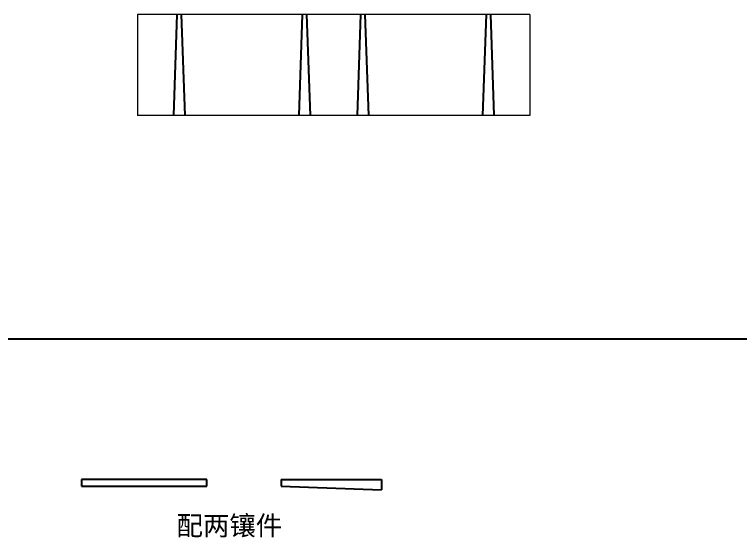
# Model space of a CAD drawing. Header units: millimetres. Extents: x -1114 to 3105, y -1284 to 1790.
# Drawn here: x 532.4 to 967, y -1115.3 to -802.5 of the extents above; entities that cross this region are included whole.
import ezdxf

# ---------------------------------------------------------------- set-up
doc = ezdxf.new("R2010")
doc.units = ezdxf.units.MM
doc.layers.add('core', color=7, linetype='Continuous', lineweight=20)
doc.styles.add('product', font='', dxfattribs={"height": 2})
doc.styles.get('product').set_extended_font_data('SimSun')

msp = doc.modelspace()

# ---------------------------------------------------------------- linework, layer by layer
at = {"color": 1}
for p, q in [((629.557, -802.513), (627.446, -862.976)), ((632.128, -802.513), (634.24, -862.976)), ((704.667, -802.513), (702.556, -862.976)), ((707.238, -802.513), (709.35, -862.976)), ((739.557, -802.513), (737.446, -862.976)), ((742.128, -802.51), (744.24, -862.973)), ((814.667, -802.513), (812.556, -862.976)), ((817.238, -802.513), (819.35, -862.976)), ((1906.519, -996.753), (101.03, -996.753)), ((647.418, -1080.732), (572.477, -1080.732)), ((572.477, -1080.732), (572.477, -1084.732)), ((647.418, -1084.732), (647.418, -1080.732)), ((692.039, -1080.732), (752.039, -1080.732)), ((692.039, -1080.732), (692.039, -1084.732)), ((752.039, -1080.732), (752.039, -1086.827))]:
    msp.add_line(p, q, dxfattribs=at)
at = {"color": 6}
for p, q in [((572.477, -1084.732), (647.418, -1084.732)), ((692.039, -1084.732), (752.039, -1086.827))]:
    msp.add_line(p, q, dxfattribs=at)
at = {"layer": 'core', "color": 155, "linetype": 'Continuous', "lineweight": 9}
for p, q in [((605.898, -802.509), (605.898, -863.009)), ((840.898, -802.509), (605.898, -802.509)), ((840.898, -802.509), (840.898, -863.009)), ((840.898, -863.009), (605.898, -863.009))]:
    msp.add_line(p, q, dxfattribs=at)

# ---------------------------------------------------------------- texts
at = {"color": 1, "insert": (629.346, -1102.457), "char_height": 11.6052, "width": 394.2596, "attachment_point": 1, "style": 'product'}
msp.add_mtext('配两镶件', dxfattribs=at)

doc.saveas('drawing.dxf')
